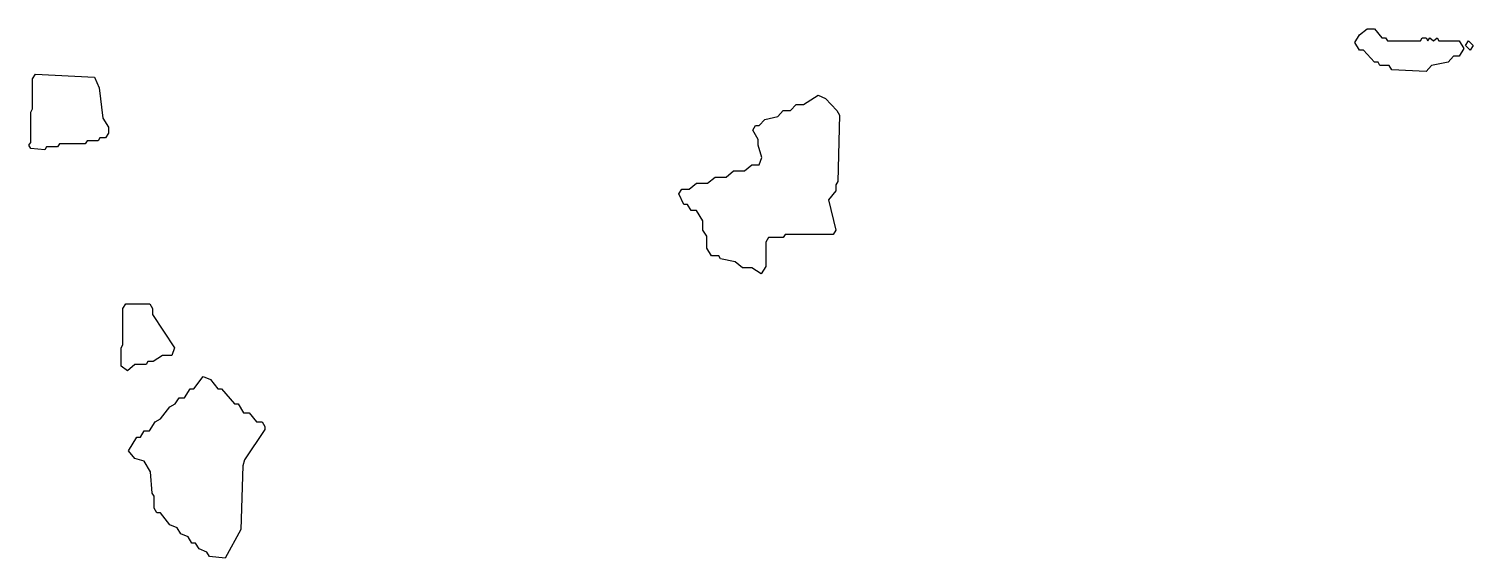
# Model space of a CAD drawing. Header units: millimetres. Extents: x 0 to 6155, y 0 to 488.
# Drawn here: x 0 to 1307, y 8 to 488 of the extents above; entities outside this region: 2.
import ezdxf

# ---------------------------------------------------------------- set-up
doc = ezdxf.new("R2010")
doc.units = ezdxf.units.MM
doc.layers.add('C', color=7, linetype='Continuous')

msp = doc.modelspace()

# ---------------------------------------------------------------- linework, layer by layer
at = {"layer": 'C'}
for points in [[(1233.4, 450.4), (1230.9, 454.5), (1222.6, 454.5), (1220.9, 457.3), (1217.6, 457.3), (1207.6, 468.2), (1204.2, 468.2), (1200, 475.2), (1204.2, 482.1), (1210.9, 487.6), (1217.7, 487.6), (1224.3, 479.4), (1227.7, 479.4), (1229.3, 476.6), (1259.2, 476.6), (1260.9, 479.4), (1264.3, 479.4), (1266, 476.7), (1267.6, 479.4), (1271, 476.7), (1274.3, 479.4), (1276, 476.6), (1294.3, 476.6), (1298.6, 469.7), (1294.3, 462.7), (1289.3, 462.7), (1284.3, 457.3), (1269.3, 454.5), (1264.3, 449), (1233.4, 450.4)], [(6030.9, 435.4), (6029.2, 438.1), (6019.2, 438.1), (6017.6, 440.8), (5997.6, 443.6), (5992.5, 451.8), (5984.2, 457.3), (5975, 472.4), (5975, 477.9), (5979.3, 484.9), (5981, 482.1), (5992.7, 482.1), (5994.3, 479.4), (5997.7, 479.4), (6001, 473.9), (6004.2, 476.6), (6011, 476.6), (6014.3, 473.9), (6017.6, 476.7), (6019.3, 473.9), (6031, 473.9), (6032.7, 471.1), (6056, 468.4), (6063.6, 461.5), (6063.6, 436.8), (6061, 432.6), (6055.9, 432.6), (6049.3, 443.5), (6039.3, 432.6), (6030.9, 435.4)], [(1300, 472.4), (1302.6, 476.7), (1306.9, 472.4), (1304.3, 468.2), (1300, 472.4)], [(1.7, 379.2), (0, 382.1), (1.7, 384.8), (1.7, 412.2), (3.4, 415), (3.4, 442.3), (5.9, 446.5), (59.4, 443.8), (63.5, 434.1), (66.9, 406.7), (71.9, 398.5), (71.9, 393), (69.3, 388.8), (64.3, 388.8), (62.7, 386.1), (52.7, 386.1), (51, 383.3), (27.7, 383.3), (26, 380.6), (16, 380.6), (14.3, 377.9), (1.7, 379.2)], [(654.3, 271.1), (645.9, 271.1), (639.2, 276.6), (625.9, 279.3), (624.2, 282), (617.6, 282), (613.4, 288.9), (613.4, 299.9), (610, 305.4), (610, 313.6), (604.2, 323.1), (599.2, 323.1), (595.9, 328.6), (592.6, 328.6), (588.3, 338.3), (590.9, 342.5), (597.6, 342.5), (604.2, 347.9), (614.2, 347.9), (620.9, 353.4), (630.9, 353.4), (637.6, 358.9), (647.6, 358.9), (654.2, 364.4), (660.9, 364.4), (663.3, 371.1), (660, 382.1), (660, 387.5), (655, 395.8), (657.6, 400), (660.9, 400), (665.9, 405.4), (677.6, 408.2), (682.6, 413.7), (689.2, 413.7), (694.2, 419.1), (700.9, 419.1), (714.3, 427.4), (721, 424.6), (731, 413.6), (733.6, 409.5), (731.9, 349.2), (730.2, 346.4), (730.2, 341), (723.6, 332.8), (730.2, 305.4), (727.7, 301.2), (684.3, 301.2), (682.7, 298.5), (669.3, 298.5), (666.9, 294.4), (666.9, 272.5), (662.6, 265.6), (654.3, 271.1)], [(83.4, 182.1), (83.4, 198.6), (85, 201.4), (85, 234.2), (87.6, 238.4), (109.3, 238.4), (111.9, 234.2), (111.9, 228.8), (131.9, 198.6), (129.4, 191.7), (121, 191.7), (112.6, 186.2), (107.7, 186.2), (106, 183.5), (96, 183.5), (89.3, 178), (83.4, 182.1)], [(163.4, 9.6), (160.9, 13.7), (154.2, 16.5), (150.9, 21.9), (147.6, 21.9), (144.2, 27.4), (137.5, 30.1), (134.2, 35.6), (127.6, 38.4), (119.2, 49.3), (115.9, 49.3), (113.4, 53.5), (113.4, 64.4), (111.7, 67.2), (110, 86.3), (104.2, 95.9), (95.9, 98.6), (90, 105.5), (97.6, 117.9), (100.9, 117.9), (104.2, 123.4), (109.2, 123.4), (114.2, 131.6), (119.2, 134.3), (127.6, 145.3), (132.5, 148), (135.9, 153.5), (140.9, 153.5), (145.9, 161.7), (149.2, 161.7), (157.6, 172.7), (164.3, 169.9), (171, 161.7), (174.3, 161.7), (186, 148.1), (189.3, 148.1), (194.3, 139.8), (199.3, 139.8), (206, 131.6), (211, 131.6), (213.6, 127.5), (213.6, 124.7), (195.2, 97.3), (193.5, 91.8), (191.9, 34.3), (177.7, 8.2), (163.4, 9.6)], [(6065.9, 2.7), (6064.2, 5.5), (6045.9, 5.5), (6043.3, 9.7), (6050, 37.1), (6053.4, 42.6), (6058.4, 72.7), (6061.7, 78.2), (6063.4, 97.3), (6070, 113.8), (6071.7, 132.9), (6075, 143.9), (6075, 149.4), (6078.4, 154.8), (6078.4, 163), (6080.9, 167.2), (6085.9, 167.2), (6087.6, 170), (6097.6, 170), (6101, 172.7), (6104.3, 170), (6111, 175.5), (6112.7, 172.7), (6115.9, 172.7), (6117.6, 175.4), (6125.9, 175.4), (6127.6, 178.2), (6131, 178.2), (6142.7, 164.5), (6147.7, 161.7), (6151.9, 152.1), (6144.3, 142.3), (6142.6, 145), (6136, 136.9), (6131, 136.9), (6116, 120.5), (6109.4, 117.8), (6106, 112.3), (6101, 112.3), (6091, 104.1), (6086.9, 97.3), (6091, 90.6), (6096, 90.6), (6106.9, 78.2), (6110.2, 45.3), (6112.7, 41.2), (6136, 22.1), (6139.4, 16.6), (6146, 13.9), (6149.3, 8.4), (6152.7, 8.4), (6155.2, 4.2), (6152.7, 0), (6065.9, 2.7)]]:
    msp.add_lwpolyline(points, close=True, dxfattribs=at)

doc.saveas('drawing.dxf')
